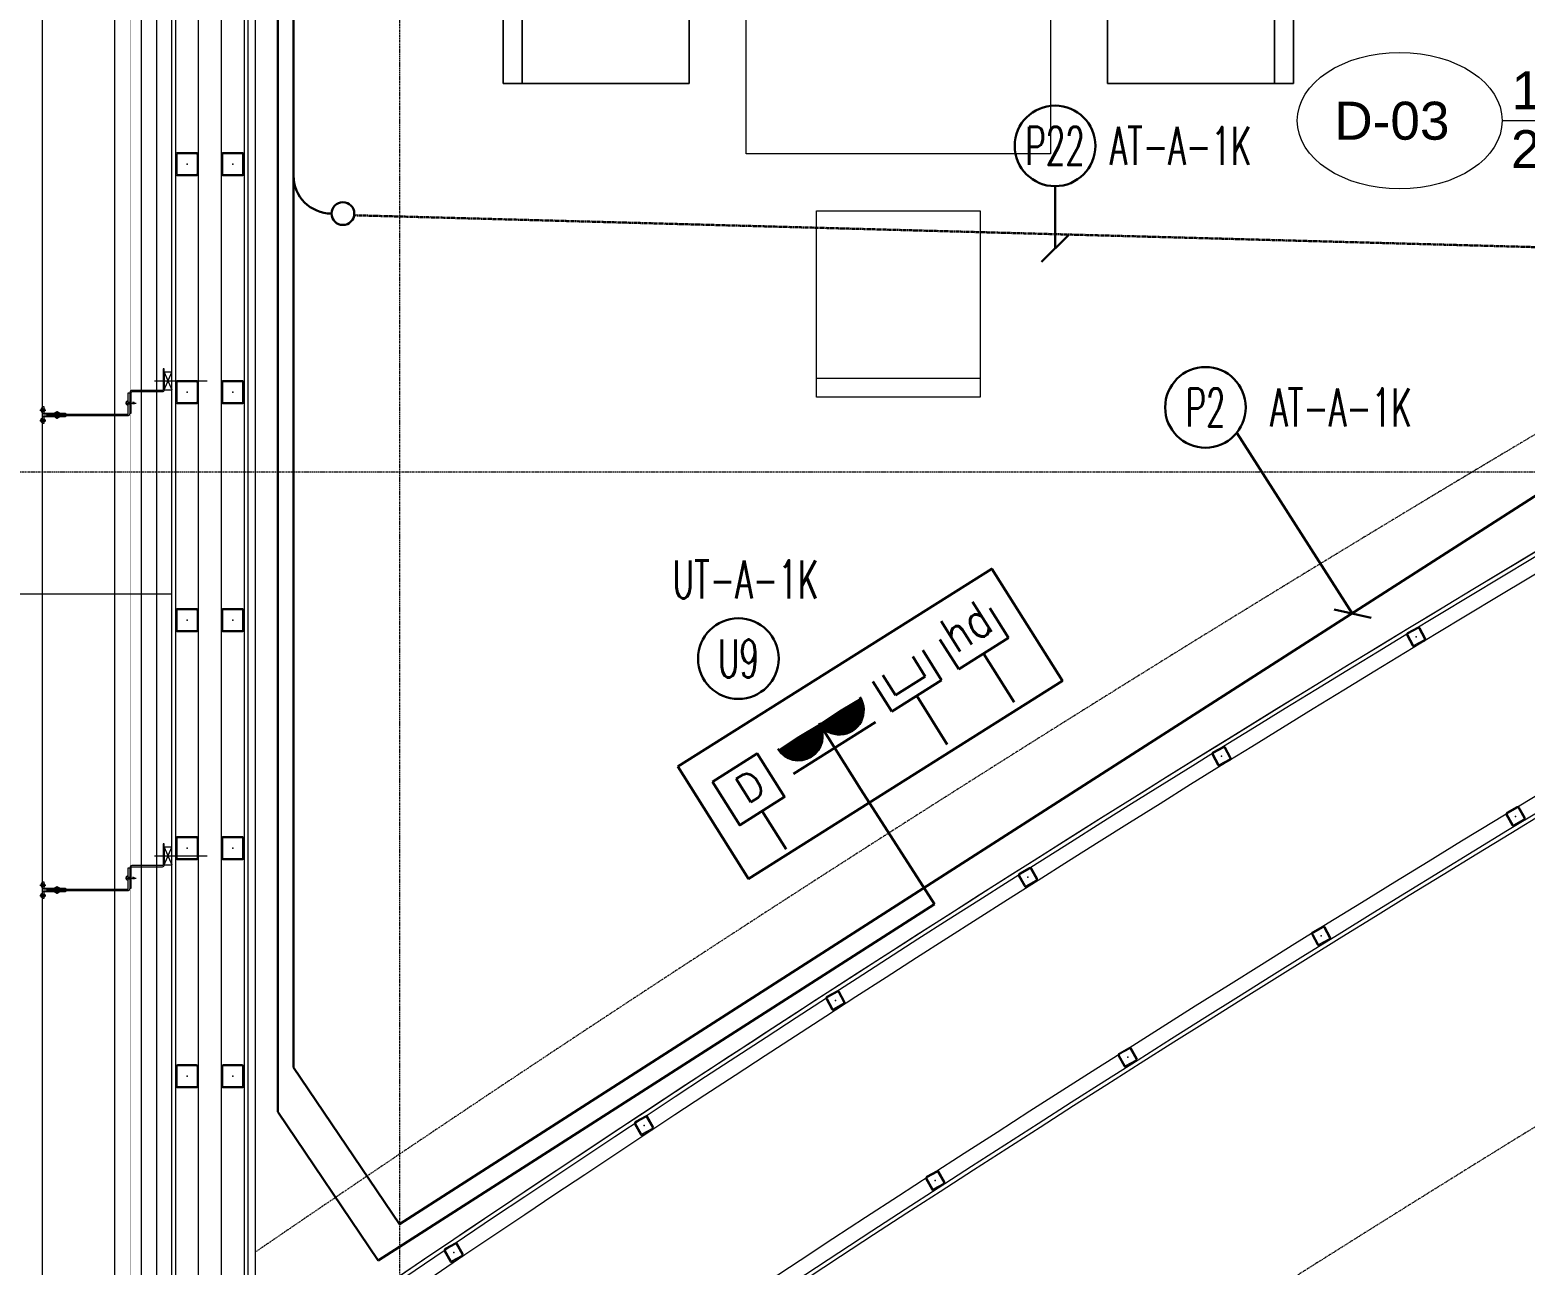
# Model space of a CAD drawing. Extents: x -1439 to 23780, y -1362 to 4476.
# Drawn here: x 7070.1 to 7463.5, y 976.3 to 1301.3 of the extents above; entities that cross this region are included whole.
import ezdxf
from ezdxf.enums import TextEntityAlignment as Align

# ---------------------------------------------------------------- set-up
doc = ezdxf.new("R2010")
doc.units = 0
doc.header["$MEASUREMENT"] = 0
for name, pattern in [('Audi$0$DASHDOT2', [0.5, 0.25, -0.125, 0, -0.125]), ('Audi$0$DOT2', [0.125, 0, -0.125]), ('Audi$0$HIDDEN', [0.375, 0.25, -0.125]), ('DASHED2', [0.375, 0.25, -0.125])]:
    doc.linetypes.add(name, pattern=pattern)
doc.layers.get('0').update_dxf_attribs({"color": 9, "lineweight": 9})
for name, color, linetype, lineweight in [('Audi$0$05', 8, 'Continuous', 9), ('Audi$0$06C', 8, 'Continuous', 9), ('Audi$0$06D', 8, 'Continuous', 9), ('Audi$0$10', 8, 'Continuous', 9), ('Audi$0$11', 8, 'Continuous', 9), ('Audi$0$20', 8, 'Audi$0$DOT2', 9), ('Audi$0$22', 8, 'Continuous', 9), ('Audi$0$24', 8, 'Audi$0$DASHDOT2', 9), ('Audi$0$33', 8, 'Audi$0$BATTING', 9), ('Audi$0$35', 8, 'Continuous', 9), ('E-1x8 W ACİL ÇIKIŞ ARMATÜRÜ (TİP1)', 7, 'Continuous', 30), ('E-DATA PRİZİ (RJ45)', 7, 'Continuous', 30), ('E-KABLO', 7, 'Continuous', 30), ('E-LINYE', 7, 'Continuous', 30), ('E-TV PRİZİ', 7, 'Continuous', 30), ('E-YAZI', 7, 'Continuous', 30), ('E-ÇİFTLİ UPS PRİZ', 7, 'Continuous', 30)]:
    doc.layers.add(name, color=color, linetype=linetype, lineweight=lineweight)
doc.styles.add('Audi$0$Arial', font='arial.ttf', dxfattribs={"height": 2.5})
doc.styles.add('E-YAZI', font='txttw.shx')
doc.linetypes.add('Audi$0$BATTING', pattern='A,0.0001,-0.1,[134,ltypeshp.shx,S=0.1,R=0,X=-0.1,Y=0],-0.2,[134,ltypeshp.shx,S=0.1,R=180,X=0.1,Y=0],-0.1', length=0.4001)

# ---------------------------------------------------------------- blocks, each defined once
blk = doc.blocks.new('Audi$0$p-table_4')
for points in [[(-21.5, 55), (21.5, 55), (21.5, 104), (-21.5, 104)], [(-40, 40), (40, 40), (40, -40), (-40, -40)], [(-104, 21.5), (-55, 21.5), (-55, -21.5), (-104, -21.5)], [(-104, -21.5), (-55, -21.5), (-55, 21.5), (-104, 21.5)], [(104, 21.5), (55, 21.5), (55, -21.5), (104, -21.5)], [(104, -21.5), (55, -21.5), (55, 21.5), (104, 21.5)], [(-21.5, -55), (21.5, -55), (21.5, -104), (-21.5, -104)]]:
    blk.add_lwpolyline(points, close=True)
for points in [[(-21.5, 99), (21.5, 99)], [(-99, -21.5), (-99, 21.5)], [(-99, 21.5), (-99, -21.5)], [(99, -21.5), (99, 21.5)], [(99, 21.5), (99, -21.5)], [(-21.5, -99), (21.5, -99)]]:
    blk.add_lwpolyline(points)
blk = doc.blocks.new('Audi$0$0_wallno')
blk.add_lwpolyline([(-7.84, 1.5), (7.942, 1.5), (7.942, -1.5), (-7.84, -1.5)], close=True)
blk.add_lwpolyline([(7.942, 0), (16.132, 0)])
at = {"style": 'Audi$0$Arial'}
blk.add_attdef('GENISLIK', text='', height=2, dxfattribs=at).set_placement((8.442, 0), align=Align.BOTTOM_LEFT)
blk.add_attdef('DUVARNO', text='', height=2, dxfattribs=at).set_placement((0, 0), align=Align.MIDDLE_CENTER)
blk.add_attdef('YUKSEKLIK', text='', height=2, dxfattribs=at).set_placement((8.442, -0.5), align=Align.TOP_LEFT)
blk = doc.blocks.new('Audi$0$0_doorno')
blk.add_lwpolyline([(4.5, 0), (12.5, 0)])
blk.add_ellipse((-0.891, 0), major_axis=(-5.391, 0), ratio=0.666667)
at = {"style": 'Audi$0$Arial'}
blk.add_attdef('YUKSEKLIK', text='', height=2, dxfattribs=at).set_placement((5, 12.3), align=Align.TOP_LEFT)
blk.add_attdef('KAPINO', text='', height=2, dxfattribs=at).set_placement((0, 0), align=Align.MIDDLE)
blk.add_attdef('GENISLIK', text='', height=2, dxfattribs=at).set_placement((5, -3.789), align=Align.BOTTOM_LEFT)
blk = doc.blocks.new('Audi$0$p- alum kaplama profil')
at = {"lineweight": 13}
blk.add_lwpolyline([(7.12, 12.59), (7.12, 26.49)], dxfattribs=at)
at = {"lineweight": 5}
blk.add_lwpolyline([(9.44, 15.16), (4.79, 15.16), (4.79, 17.16), (9.44, 17.16)], close=True, dxfattribs=at)
for points in [[(4.79, 15.16), (9.44, 17.16)], [(9.44, 15.16), (4.79, 17.16)]]:
    blk.add_lwpolyline(points, dxfattribs=at)
at = {"lineweight": 18}
blk.add_lwpolyline([(4.09, 6.16), (-1.41, 6.16), (-1.41, 6.46), (4.09, 6.46, 0.414214), (4.29, 6.66), (4.29, 14.66, -0.414214), (4.79, 15.16), (10.29, 15.16), (10.29, 14.86), (4.79, 14.86, 0.414214), (4.59, 14.66), (4.59, 6.66, -0.414214)], format="xyb", close=True, dxfattribs=at)
blk.add_lwpolyline([(-2.06, 5.56), (-2.06, -2.34), (-2.06, -15.69), (-1.66, -15.69), (-1.66, -2.34), (-1.66, 5.56), (-1.66, 5.56), (-1.66, 5.57), (-1.66, 5.57), (-1.66, 5.58), (-1.66, 5.58), (-1.65, 5.59), (-1.65, 5.59), (-1.65, 5.59), (-1.65, 5.6), (-1.65, 5.6), (-1.64, 5.61), (-1.64, 5.61), (-1.64, 5.62), (-1.64, 5.62), (-1.63, 5.62), (-1.63, 5.63), (-1.63, 5.63), (-1.62, 5.63), (-1.62, 5.64), (-1.61, 5.64), (-1.61, 5.64), (-1.61, 5.64), (-1.6, 5.65), (-1.6, 5.65), (-1.59, 5.65), (-1.59, 5.65), (-1.58, 5.65), (-1.58, 5.65), (-1.57, 5.66), (-1.57, 5.66), (-1.56, 5.66), (-1.56, 5.66), (3.94, 5.66), (3.94, 6.06), (-1.56, 6.06), (-1.58, 6.06), (-1.61, 6.05), (-1.63, 6.05), (-1.66, 6.05), (-1.68, 6.04), (-1.7, 6.03), (-1.73, 6.03), (-1.75, 6.02), (-1.77, 6.01), (-1.79, 6), (-1.82, 5.99), (-1.84, 5.97), (-1.86, 5.96), (-1.88, 5.94), (-1.89, 5.93), (-1.91, 5.91), (-1.93, 5.89), (-1.95, 5.87), (-1.96, 5.85), (-1.97, 5.83), (-1.99, 5.81), (-2, 5.79), (-2.01, 5.77), (-2.02, 5.75), (-2.03, 5.72), (-2.04, 5.7), (-2.04, 5.68), (-2.05, 5.65), (-2.05, 5.63), (-2.06, 5.61), (-2.06, 5.58)], close=True)
blk.add_lwpolyline([(-1.66, -2.34), (-2.06, -2.34)])
for points in [[(-2.36, -10.84), (-2.36, -16.39), (-2.36, -16.39, -0.414214), (-2.51, -16.54), (-2.51, -16.54), (-4.06, -16.54), (-4.06, -16.84), (-2.51, -16.84), (-2.51, -16.84, 0.414214), (-2.06, -16.39), (-2.06, -10.84)], [(-1.36, -10.84), (-1.66, -10.84), (-1.66, -16.39, 0.414214), (-1.21, -16.84), (-1.21, -16.84), (0.34, -16.84), (0.34, -16.54), (-1.21, -16.54), (-1.21, -16.54, -0.414214), (-1.36, -16.39), (-1.36, -16.39)]]:
    blk.add_lwpolyline(points, format="xyb", close=True)
for points in [[(0.67, 5.66, -10), (1.91, 5.66, -10)], [(0.67, 5.66, -10), (0.67, 5.64, -10), (0.67, 5.62, -10), (0.67, 5.6, -10), (0.68, 5.58, -10), (0.68, 5.56, -10), (0.69, 5.54, -10), (0.69, 5.52, -10), (0.7, 5.5, -10), (0.7, 5.48, -10), (0.71, 5.46, -10), (0.72, 5.45, -10), (0.73, 5.43, -10), (0.74, 5.41, -10), (0.75, 5.4, -10), (0.76, 5.38, -10), (0.77, 5.36, -10), (0.79, 5.35, -10), (0.8, 5.33, -10), (0.81, 5.32, -10), (0.83, 5.31, -10), (0.84, 5.29, -10), (0.86, 5.28, -10), (0.87, 5.27, -10), (0.89, 5.26, -10), (0.91, 5.25, -10), (0.92, 5.24, -10), (0.94, 5.23, -10), (0.96, 5.22, -10), (0.98, 5.21, -10), (1, 5.21, -10), (1.02, 5.2, -10), (1.03, 5.2, -10)], [(0.96, 5.66, -10), (0.97, 5.66, -10), (0.97, 5.66, -10), (0.97, 5.66, -10), (0.98, 5.66, -10), (0.98, 5.66, -10), (0.99, 5.66, -10), (0.99, 5.66, -10), (1, 5.66, -10), (1, 5.67, -10), (1, 5.67, -10), (1.01, 5.67, -10), (1.01, 5.67, -10), (1.01, 5.67, -10), (1.02, 5.68, -10), (1.02, 5.68, -10), (1.02, 5.68, -10), (1.03, 5.69, -10), (1.03, 5.69, -10), (1.03, 5.69, -10), (1.04, 5.7, -10), (1.04, 5.7, -10), (1.04, 5.7, -10), (1.04, 5.71, -10), (1.04, 5.71, -10), (1.05, 5.72, -10), (1.05, 5.72, -10), (1.05, 5.72, -10), (1.05, 5.73, -10), (1.05, 5.73, -10), (1.05, 5.74, -10), (1.05, 5.74, -10), (1.05, 5.75, -10)], [(1.61, 6.87, -10), (0.98, 6.96, -10)], [(1.33, 5.85, -10), (0.98, 5.88, -10)], [(1.56, 7.05, -10), (1.02, 7.13, -10)], [(1.03, 5.2, -10), (1.04, 5.2, -10), (1.05, 5.19, -10), (1.05, 5.19, -10), (1.06, 5.19, -10), (1.06, 5.19, -10), (1.07, 5.19, -10), (1.07, 5.19, -10), (1.08, 5.19, -10), (1.08, 5.19, -10), (1.09, 5.19, -10), (1.09, 5.18, -10), (1.1, 5.18, -10), (1.1, 5.18, -10), (1.11, 5.18, -10), (1.11, 5.18, -10), (1.12, 5.18, -10), (1.12, 5.18, -10), (1.13, 5.18, -10), (1.13, 5.18, -10), (1.14, 5.18, -10), (1.15, 5.18, -10), (1.15, 5.18, -10), (1.16, 5.17, -10), (1.16, 5.17, -10), (1.17, 5.17, -10), (1.17, 5.17, -10), (1.18, 5.17, -10), (1.18, 5.17, -10), (1.19, 5.17, -10), (1.19, 5.17, -10), (1.2, 5.17, -10), (1.2, 5.17, -10)], [(1.05, 6.91, -10), (1.29, 7.56, -10)], [(1.05, 5.83, -10), (1.05, 6.01, -10)], [(1.05, 5.75, -10), (1.05, 5.83, -10)], [(1.2, 5.17, -10), (1.2, 5.2, -10)], [(1.38, 5.2, -10), (1.2, 5.2, -10)], [(1.29, 4.93, -10), (1.29, 7.8, -10)], [(1.53, 6.82, -10), (1.29, 7.56, -10)], [(1.29, 6.16, -10), (1.29, 6.26, -10)], [(1.38, 5.17, -10), (1.38, 5.2, -10)], [(1.38, 5.17, -10), (1.38, 5.17, -10), (1.39, 5.17, -10), (1.39, 5.17, -10), (1.4, 5.17, -10), (1.41, 5.17, -10), (1.41, 5.17, -10), (1.42, 5.17, -10), (1.42, 5.17, -10), (1.43, 5.17, -10), (1.43, 5.18, -10), (1.44, 5.18, -10), (1.44, 5.18, -10), (1.45, 5.18, -10), (1.45, 5.18, -10), (1.46, 5.18, -10), (1.46, 5.18, -10), (1.47, 5.18, -10), (1.47, 5.18, -10), (1.48, 5.18, -10), (1.48, 5.18, -10), (1.49, 5.18, -10), (1.5, 5.19, -10), (1.5, 5.19, -10), (1.51, 5.19, -10), (1.51, 5.19, -10), (1.52, 5.19, -10), (1.52, 5.19, -10), (1.53, 5.19, -10), (1.53, 5.19, -10), (1.54, 5.19, -10), (1.54, 5.2, -10), (1.55, 5.2, -10)], [(1.53, 5.75, -10), (1.53, 5.92, -10)], [(1.53, 5.75, -10), (1.53, 5.74, -10), (1.53, 5.74, -10), (1.53, 5.73, -10), (1.53, 5.73, -10), (1.53, 5.72, -10), (1.54, 5.72, -10), (1.54, 5.72, -10), (1.54, 5.71, -10), (1.54, 5.71, -10), (1.54, 5.7, -10), (1.54, 5.7, -10), (1.55, 5.7, -10), (1.55, 5.69, -10), (1.55, 5.69, -10), (1.55, 5.69, -10), (1.56, 5.68, -10), (1.56, 5.68, -10), (1.56, 5.68, -10), (1.57, 5.67, -10), (1.57, 5.67, -10), (1.58, 5.67, -10), (1.58, 5.67, -10), (1.58, 5.67, -10), (1.59, 5.66, -10), (1.59, 5.66, -10), (1.6, 5.66, -10), (1.6, 5.66, -10), (1.6, 5.66, -10), (1.61, 5.66, -10), (1.61, 5.66, -10), (1.62, 5.66, -10), (1.62, 5.66, -10)], [(1.55, 5.2, -10), (1.57, 5.2, -10), (1.59, 5.21, -10), (1.6, 5.21, -10), (1.62, 5.22, -10), (1.64, 5.23, -10), (1.66, 5.24, -10), (1.68, 5.25, -10), (1.69, 5.26, -10), (1.71, 5.27, -10), (1.73, 5.28, -10), (1.74, 5.29, -10), (1.76, 5.31, -10), (1.77, 5.32, -10), (1.78, 5.33, -10), (1.8, 5.35, -10), (1.81, 5.36, -10), (1.82, 5.38, -10), (1.83, 5.4, -10), (1.84, 5.41, -10), (1.85, 5.43, -10), (1.86, 5.45, -10), (1.87, 5.46, -10), (1.88, 5.48, -10), (1.89, 5.5, -10), (1.89, 5.52, -10), (1.9, 5.54, -10), (1.9, 5.56, -10), (1.9, 5.58, -10), (1.91, 5.6, -10), (1.91, 5.62, -10), (1.91, 5.64, -10), (1.91, 5.66, -10)], [(-2.86, -13.04, 0), (-0.86, -13.04, 0)], [(-2.36, -12.52, 0), (-2.4, -12.53, 0), (-2.43, -12.56, 0), (-2.47, -12.58, 0), (-2.5, -12.6, 0), (-2.53, -12.63, 0), (-2.56, -12.66, 0), (-2.59, -12.69, 0), (-2.61, -12.73, 0), (-2.63, -12.76, 0), (-2.65, -12.8, 0), (-2.67, -12.84, 0), (-2.68, -12.88, 0), (-2.69, -12.92, 0), (-2.7, -12.96, 0), (-2.71, -13, 0), (-2.71, -13.04, 0), (-2.71, -13.08, 0), (-2.7, -13.13, 0), (-2.69, -13.17, 0), (-2.68, -13.21, 0), (-2.67, -13.25, 0), (-2.65, -13.28, 0), (-2.63, -13.32, 0), (-2.61, -13.36, 0), (-2.59, -13.39, 0), (-2.56, -13.42, 0), (-2.53, -13.45, 0), (-2.5, -13.48, 0), (-2.47, -13.51, 0), (-2.43, -13.53, 0), (-2.4, -13.55, 0), (-2.36, -13.57, 0)], [(-2.36, -13.04, 0), (-2.36, -12.52, 0)], [(-2.36, -13.04, 0), (-2.36, -12.73, 0)], [(-2.36, -12.73, 0), (-2.36, -13.04, 0)], [(-1.36, -12.73, 0), (-2.36, -12.73, 0)], [(-2.36, -13.04, 0), (-2.36, -13.36, 0)], [(-2.36, -13.04, 0), (-2.36, -13.57, 0)], [(-2.36, -13.36, 0), (-2.36, -13.04, 0)], [(-1.36, -13.36, 0), (-2.36, -13.36, 0)], [(-1.36, -13.04, 0), (-1.36, -12.37, 0)], [(-1.36, -13.72, 0), (-1.32, -13.68, 0), (-1.29, -13.65, 0), (-1.26, -13.61, 0), (-1.23, -13.58, 0), (-1.2, -13.54, 0), (-1.18, -13.5, 0), (-1.16, -13.45, 0), (-1.14, -13.41, 0), (-1.12, -13.37, 0), (-1.1, -13.32, 0), (-1.09, -13.28, 0), (-1.08, -13.23, 0), (-1.07, -13.18, 0), (-1.06, -13.14, 0), (-1.06, -13.09, 0), (-1.06, -13.04, 0), (-1.06, -12.99, 0), (-1.06, -12.95, 0), (-1.07, -12.9, 0), (-1.08, -12.85, 0), (-1.09, -12.81, 0), (-1.1, -12.76, 0), (-1.12, -12.72, 0), (-1.14, -12.67, 0), (-1.16, -12.63, 0), (-1.18, -12.59, 0), (-1.2, -12.55, 0), (-1.23, -12.51, 0), (-1.26, -12.47, 0), (-1.29, -12.43, 0), (-1.32, -12.4, 0), (-1.36, -12.37, 0)], [(-1.36, -13.04, 0), (-1.36, -13.72, 0)], [(-3.84, -17.04, 0), (-3.81, -17.07, 0), (-3.78, -17.1, 0), (-3.75, -17.12, 0), (-3.72, -17.15, 0), (-3.69, -17.17, 0), (-3.66, -17.19, 0), (-3.62, -17.21, 0), (-3.59, -17.23, 0), (-3.55, -17.24, 0), (-3.52, -17.26, 0), (-3.48, -17.27, 0), (-3.44, -17.28, 0), (-3.4, -17.28, 0), (-3.36, -17.29, 0), (-3.32, -17.29, 0), (-3.29, -17.29, 0), (-3.25, -17.29, 0), (-3.21, -17.29, 0), (-3.17, -17.28, 0), (-3.13, -17.28, 0), (-3.09, -17.27, 0), (-3.06, -17.26, 0), (-3.02, -17.24, 0), (-2.98, -17.23, 0), (-2.95, -17.21, 0), (-2.91, -17.19, 0), (-2.88, -17.17, 0), (-2.85, -17.15, 0), (-2.82, -17.12, 0), (-2.79, -17.1, 0), (-2.76, -17.07, 0), (-2.73, -17.04, 0)], [(-3.29, -17.04, 0), (-3.84, -17.04, 0)], [(-2.85, -16.54, 0), (-2.86, -16.51, 0), (-2.87, -16.47, 0), (-2.89, -16.44, 0), (-2.91, -16.41, 0), (-2.93, -16.38, 0), (-2.96, -16.35, 0), (-2.98, -16.33, 0), (-3.01, -16.31, 0), (-3.04, -16.29, 0), (-3.07, -16.27, 0), (-3.11, -16.25, 0), (-3.14, -16.24, 0), (-3.18, -16.23, 0), (-3.21, -16.22, 0), (-3.25, -16.22, 0), (-3.29, -16.22, 0), (-3.32, -16.22, 0), (-3.36, -16.22, 0), (-3.39, -16.23, 0), (-3.43, -16.24, 0), (-3.46, -16.25, 0), (-3.5, -16.27, 0), (-3.53, -16.29, 0), (-3.56, -16.31, 0), (-3.59, -16.33, 0), (-3.61, -16.35, 0), (-3.64, -16.38, 0), (-3.66, -16.41, 0), (-3.68, -16.44, 0), (-3.7, -16.47, 0), (-3.71, -16.51, 0), (-3.73, -16.54, 0)], [(-3.29, -16.54, 0), (-3.73, -16.54, 0)], [(-3.29, -16.54, 0), (-3.55, -16.54, 0)], [(-3.55, -16.54, 0), (-3.29, -16.54, 0)], [(-3.55, -17.04, 0), (-3.55, -16.54, 0)], [(-3.29, -17.54, 0), (-3.29, -16.04, 0)], [(-3.29, -16.54, 0), (-2.85, -16.54, 0)], [(-3.29, -16.54, 0), (-3.03, -16.54, 0)], [(-3.03, -16.54, 0), (-3.29, -16.54, 0)], [(-3.29, -17.04, 0), (-2.73, -17.04, 0)], [(-3.03, -17.04, 0), (-3.03, -16.54, 0)], [(-0.56, -17.04, 0), (-1.11, -17.04, 0)], [(0, -17.04, 0), (-0.03, -17.07, 0), (-0.06, -17.1, 0), (-0.09, -17.12, 0), (-0.12, -17.15, 0), (-0.15, -17.17, 0), (-0.18, -17.19, 0), (-0.22, -17.21, 0), (-0.25, -17.23, 0), (-0.29, -17.24, 0), (-0.33, -17.26, 0), (-0.36, -17.27, 0), (-0.4, -17.28, 0), (-0.44, -17.28, 0), (-0.48, -17.29, 0), (-0.52, -17.29, 0), (-0.56, -17.29, 0), (-0.59, -17.29, 0), (-0.63, -17.29, 0), (-0.67, -17.28, 0), (-0.71, -17.28, 0), (-0.75, -17.27, 0), (-0.79, -17.26, 0), (-0.82, -17.24, 0), (-0.86, -17.23, 0), (-0.89, -17.21, 0), (-0.93, -17.19, 0), (-0.96, -17.17, 0), (-0.99, -17.15, 0), (-1.02, -17.12, 0), (-1.05, -17.1, 0), (-1.08, -17.07, 0), (-1.11, -17.04, 0)], [(-1, -16.54, 0), (-0.98, -16.51, 0), (-0.97, -16.47, 0), (-0.95, -16.44, 0), (-0.93, -16.41, 0), (-0.91, -16.38, 0), (-0.88, -16.35, 0), (-0.86, -16.33, 0), (-0.83, -16.31, 0), (-0.8, -16.29, 0), (-0.77, -16.27, 0), (-0.73, -16.25, 0), (-0.7, -16.24, 0), (-0.66, -16.23, 0), (-0.63, -16.22, 0), (-0.59, -16.22, 0), (-0.56, -16.22, 0), (-0.52, -16.22, 0), (-0.48, -16.22, 0), (-0.45, -16.23, 0), (-0.41, -16.24, 0), (-0.38, -16.25, 0), (-0.34, -16.27, 0), (-0.31, -16.29, 0), (-0.28, -16.31, 0), (-0.25, -16.33, 0), (-0.23, -16.35, 0), (-0.2, -16.38, 0), (-0.18, -16.41, 0), (-0.16, -16.44, 0), (-0.14, -16.47, 0), (-0.13, -16.51, 0), (-0.12, -16.54, 0)], [(-0.56, -16.54, 0), (-1, -16.54, 0)], [(-0.56, -16.54, 0), (-0.82, -16.54, 0)], [(-0.82, -16.54, 0), (-0.56, -16.54, 0)], [(-0.82, -17.04, 0), (-0.82, -16.54, 0)], [(-0.56, -17.54, 0), (-0.56, -16.04, 0)], [(-0.56, -16.54, 0), (-0.3, -16.54, 0)], [(-0.56, -16.54, 0), (-0.12, -16.54, 0)], [(-0.3, -16.54, 0), (-0.56, -16.54, 0)], [(-0.56, -17.04, 0), (0, -17.04, 0)], [(-0.3, -17.04, 0), (-0.3, -16.54, 0)]]:
    blk.add_polyline3d(points)
blk = doc.blocks.new('Audi$0$Prf-40x40')
for points in [[(1.5, -2), (-1.5, -2, -0.414214), (-2, -1.5), (-2, 1.5, -0.414214), (-1.5, 2), (1.5, 2, -0.414214), (2, 1.5), (2, -1.5, -0.414214)], [(1.5, -1.7), (-1.5, -1.7, -0.414214), (-1.7, -1.5), (-1.7, 1.5, -0.414214), (-1.5, 1.7), (1.5, 1.7, -0.414214), (1.7, 1.5), (1.7, -1.5, -0.414214)]]:
    blk.add_lwpolyline(points, format="xyb", close=True)
at = {"color": 252}
blk.add_point((0, 0), dxfattribs=at)
blk = doc.blocks.new('Audi$0$prf-60x60')
for points in [[(-2.5, -6), (2.5, -6, 0.414214), (3, -5.5), (3, -0.5, 0.414214), (2.5, 0), (-2.5, 0, 0.414214), (-3, -0.5), (-3, -5.5, 0.414214)], [(-2.5, -5.7), (2.5, -5.7, 0.414214), (2.7, -5.5), (2.7, -0.5, 0.414214), (2.5, -0.3), (-2.5, -0.3, 0.414214), (-2.7, -0.5), (-2.7, -5.5, 0.414214)]]:
    blk.add_lwpolyline(points, format="xyb", close=True)
at = {"color": 252}
blk.add_point((0, -3), dxfattribs=at)
blk = doc.blocks.new('100_ÇİFTLİ UPS PRİZ')
at = {"layer": 'E-ÇİFTLİ UPS PRİZ', "color": 4}
for p, q in [((0, 3.862), (0, 0)), ((-2.4, 2.425), (2.4, 2.425))]:
    blk.add_line(p, q, dxfattribs=at)
at = {"layer": 'E-ÇİFTLİ UPS PRİZ', "color": 4, "const_width": 1.2}
for points in [[(-1.8, 3.855, 0.97398), (-0.6, 3.855, 0.97398)], [(0.6, 3.855, 0.97398), (1.8, 3.855, 0.97398)]]:
    blk.add_lwpolyline(points, format="xyb", dxfattribs=at)
at = {"layer": 'E-ÇİFTLİ UPS PRİZ', "color": 4}
for centre, start, end in [((-1.2, 3.87), 179.60828, 359.60828), ((1.2, 3.87), 180.39172, 0.39172)]:
    blk.add_arc(centre, 1.2, start, end, dxfattribs=at)
blk = doc.blocks.new('100_TV PRİZİ')
at = {"layer": 'E-TV PRİZİ', "color": 4}
for p, q in [((-1.229, 3.875), (-1.229, 2.4)), ((-0.737, 3.875), (-0.737, 2.892)), ((0.737, 3.875), (0.737, 2.892)), ((1.229, 3.875), (1.229, 2.4)), ((-0.737, 2.892), (0.737, 2.892)), ((-1.229, 2.4), (1.229, 2.4)), ((0, 2.4), (0, 0))]:
    blk.add_line(p, q, dxfattribs=at)
blk = doc.blocks.new('*U326')
at = {"layer": 'E-DATA PRİZİ (RJ45)', "color": 4}
blk.add_line((0, 0), (0, 2.099), dxfattribs=at)
blk.add_lwpolyline([(-1.229, 4.478), (1.229, 4.478), (1.229, 2.099), (-1.229, 2.099)], close=True, dxfattribs=at)
at = {"layer": 'E-DATA PRİZİ (RJ45)', "color": 3, "style": 'E-YAZI'}
blk.add_text('D', height=1.28, dxfattribs=at).set_placement((-0.44, 2.73))
blk = doc.blocks.new('E-ROTA-GRPRZ1')
at = {"layer": 'E-1x8 W ACİL ÇIKIŞ ARMATÜRÜ (TİP1)', "color": 1}
blk.add_lwpolyline([(-48.8, 34.88), (48.8, 34.88), (48.8, 0), (-48.8, 0)], close=True, dxfattribs=at)
at = {"layer": 'E-TV PRİZİ', "color": 4}
for p, q in [((27.37, 26.42), (27.37, 17.13)), ((42.85, 26.42), (42.85, 17.13)), ((27.37, 17.13), (42.85, 17.13)), ((35.11, 17.13), (35.11, 2.01))]:
    blk.add_line(p, q, dxfattribs=at)
at = {"layer": 'E-DATA PRİZİ (RJ45)', "xscale": 5.67, "yscale": 5.67, "zscale": 5.67}
blk.add_blockref('*U326', (-36.28, 1.24), dxfattribs=at)
at = {"layer": 'E-TV PRİZİ', "xscale": 6.3, "yscale": 6.3, "zscale": 6.3}
blk.add_blockref('100_TV PRİZİ', (14.29, 2.01), dxfattribs=at)
at = {"layer": 'E-ÇİFTLİ UPS PRİZ', "xscale": 5.322239999999999, "yscale": 5.322239999999999, "zscale": 5.322239999999999}
blk.add_blockref('100_ÇİFTLİ UPS PRİZ', (-11.31, 4.14), dxfattribs=at)
at = {"layer": 'E-YAZI', "color": 3, "style": 'E-YAZI', "width": 0.8}
blk.add_text('hd', height=9.408, dxfattribs=at).set_placement((28.92, 20.85))

msp = doc.modelspace()

# ---------------------------------------------------------------- linework, layer by layer
at = {"layer": 'Audi$0$06C'}
msp.add_lwpolyline([(7676.22, 1215.64), (7737.75, 1104.54, 0.030791), (7109.42, 704.15), (7109.42, 847.7)], format="xyb", dxfattribs=at)
at = {"layer": 'Audi$0$06D'}
for points in [[(7098.17, 861.98), (7092.5, 861.98), (7092.5, 1450)], [(7099.5, 869.98), (7099.5, 1450)]]:
    msp.add_lwpolyline(points, dxfattribs=at)
msp.add_lwpolyline([(7114.5, 1443), (7120.5, 1443), (7120.5, 895.86), (7114.5, 895.86)], close=True, dxfattribs=at)
msp.add_lwpolyline([(7110.87, 867.48, -0.026656), (7669.43, 1217.59), (7645.2, 1261.33, 0.024327), (7129.77, 941.6, 0.024327)], format="xyb", dxfattribs=at)
at = {"layer": 'Audi$0$10'}
msp.add_line((7073.5, 861.68), (7073.5, 2859), dxfattribs=at)
at = {"layer": 'Audi$0$10', "const_width": 0.1}
msp.add_lwpolyline([(7096.5, 861.98), (7096.5, 1456.63)], dxfattribs=at)
at = {"layer": 'Audi$0$11'}
for points in [[(7107.5, 1450), (7127.5, 1450), (7127.5, 888.86), (7107.5, 888.86)], [(7108.5, 1449), (7126.5, 1449), (7126.5, 889.86), (7108.5, 889.86)]]:
    msp.add_lwpolyline(points, close=True, dxfattribs=at)
msp.add_lwpolyline([(7129.5, 946.27, -0.02439), (7646.76, 1266.77), (7674.86, 1216.03, 0.026932), (7110.87, 862.59), (7110.87, 861.37, -0.027001), (7676.22, 1215.64), (7647.15, 1268.13, 0.024402), (7129.5, 947.48)], format="xyb", dxfattribs=at)
at = {"layer": 'Audi$0$20', "linetype": 'Audi$0$HIDDEN', "lineweight": 0}
msp.add_lwpolyline([(7129.5, 979.76, -0.152644), (10705.5, 2076.19, -0.10573)], format="xyb", dxfattribs=at)
at = {"layer": 'Audi$0$20', "linetype": 'Audi$0$HIDDEN'}
msp.add_lwpolyline([(7109.42, 775.36, -0.029077), (7709.78, 1155.04)], format="xyb", dxfattribs=at)
at = {"layer": 'Audi$0$24'}
for points in [[(7167.5, 195), (7167.5, 4035)], [(6827.5, 1185), (11027.5, 1185)]]:
    msp.add_lwpolyline(points, dxfattribs=at)
at = {"layer": 'Audi$0$33', "ltscale": 0.4}
msp.add_lwpolyline([(7103.47, 1450), (7103.5, 871.53), (7103.5, 871.53)], dxfattribs=at)
at = {"layer": 'Audi$0$35'}
msp.add_lwpolyline([(7497.5, 1835), (7497.5, 1182.71), (7497.58, 1182.57, 0.017498), (7129.5, 947.48), (7129.5, 1835)], format="xyb", close=True, dxfattribs=at)
at = {"layer": 'E-KABLO', "color": 4}
for p, q in [((7135.36, 1815.08), (7135.36, 1016.6)), ((7288.73, 1101.48), (7308.11, 1071.29)), ((7308.11, 1071.29), (7161.76, 977.56)), ((7161.76, 977.56), (7135.36, 1016.6))]:
    msp.add_line(p, q, dxfattribs=at)
at = {"layer": 'E-KABLO', "color": 6}
for p, q in [((7139.5, 1324.91), (7139.5, 1263)), ((7139.5, 1263), (7139.5, 1028.32)), ((7149.5, 1253), (7149.5, 1253)), ((7489.97, 1193.98), (7167.39, 987.1)), ((7167.39, 987.1), (7139.5, 1028.32))]:
    msp.add_line(p, q, dxfattribs=at)
at = {"layer": 'E-KABLO', "color": 6, "linetype": 'DASHED2'}
msp.add_line((7155.47, 1252.55), (8235.16, 1223.44), dxfattribs=at)
at = {"layer": 'E-KABLO', "color": 7, "linetype": 'Continuous'}
for centre in [(7339.86, 1270.82), (7379.44, 1201.99), (7256.55, 1135.91)]:
    msp.add_circle(centre, 10.61, dxfattribs=at)
at = {"layer": 'E-KABLO', "color": 6}
msp.add_circle((7152.5, 1253), 3, dxfattribs=at)
msp.add_arc((7149.5, 1263), 10, 180, 270, dxfattribs=at)
at = {"layer": 'E-LINYE', "color": 7, "linetype": 'Continuous'}
for p, q in [((7339.86, 1260.21), (7339.86, 1243.84)), ((7336.3, 1240.33), (7343.41, 1247.36)), ((7387.68, 1195.3), (7418.16, 1147.71)), ((7413.28, 1148.81), (7423.04, 1146.61))]:
    msp.add_line(p, q, dxfattribs=at)

# ---------------------------------------------------------------- block references
at = {"layer": 'Audi$0$05'}
msp.add_blockref('Audi$0$p-table_4', (7298.63, 1308.71), dxfattribs=at)
at = {"layer": 'Audi$0$10'}
for p in [(7111.5, 1269), (7123.5, 1269), (7111.5, 1209), (7123.5, 1209), (7111.5, 1149), (7123.5, 1149), (7111.5, 1089), (7123.5, 1089), (7111.5, 1029), (7123.5, 1029)]:
    msp.add_blockref('Audi$0$prf-60x60', p, dxfattribs=at)
at = {"layer": 'Audi$0$10', "xscale": -1}
for name, p, rotation in [('Audi$0$p- alum kaplama profil', (7090.34, 1201.86), 270), ('Audi$0$Prf-40x40', (7434.86, 1141.63), 28.99122559832658), ('Audi$0$Prf-40x40', (7383.66, 1110.24), 28.99122559832658), ('Audi$0$Prf-40x40', (7461.04, 1094.39), 28.99122559832658), ('Audi$0$p- alum kaplama profil', (7090.34, 1076.86), 270), ('Audi$0$Prf-40x40', (7332.73, 1078.35), 28.99122559832658), ('Audi$0$Prf-40x40', (7409.88, 1062.93), 28.99122559832658), ('Audi$0$Prf-40x40', (7282.09, 1045.95), 28.99122559832658), ('Audi$0$Prf-40x40', (7358.98, 1031.01), 28.99122559832658), ('Audi$0$Prf-40x40', (7231.73, 1013.05), 28.99122559832658), ('Audi$0$Prf-40x40', (7308.36, 998.58), 28.99122559832658), ('Audi$0$Prf-40x40', (7181.65, 979.63), 28.99122559832658)]:
    msp.add_blockref(name, p, dxfattribs=dict(at, rotation=rotation))
at = {"layer": 'Audi$0$22'}
ref = msp.add_blockref('Audi$0$0_doorno', (7435, 1277.45), dxfattribs=dict(at, xscale=5, yscale=5, zscale=5))
ref.add_attrib('KAPINO', 'D-03', dxfattribs={"layer": '0', "height": 10, "style": 'Audi$0$Arial'}).set_placement((7428.49, 1277.44), align=Align.MIDDLE)
ref.add_attrib('GENISLIK', '185', dxfattribs={"layer": '0', "height": 10, "style": 'Audi$0$Arial'}).set_placement((7460, 1277.45), align=Align.BOTTOM_LEFT)
ref.add_attrib('YUKSEKLIK', '270', dxfattribs={"layer": '0', "height": 10, "style": 'Audi$0$Arial'}).set_placement((7459.82, 1274.95), align=Align.TOP_LEFT)
ref = msp.add_blockref('Audi$0$0_wallno', (7026.88, 1152.91), dxfattribs=dict(at, xscale=5, yscale=5, zscale=5))
ref.add_attrib('DUVARNO', 'AUDI-GC02', dxfattribs={"layer": '0', "height": 10, "style": 'Audi$0$Arial'}).set_placement((7026.88, 1152.91), align=Align.MIDDLE_CENTER)
at = {"layer": 'E-YAZI', "rotation": 32.21898251715403}
msp.add_blockref('E-ROTA-GRPRZ1', (7300.5, 1104.01), dxfattribs=at)

# ---------------------------------------------------------------- texts
at = {"layer": 'E-KABLO', "color": 3, "linetype": 'Continuous', "style": 'E-YAZI', "width": 0.6}
for s, p in [('P22', (7339.86, 1270.82)), ('P2', (7379.44, 1201.99)), ('U9', (7256.55, 1135.91))]:
    msp.add_text(s, height=10, dxfattribs=at).set_placement(p, align=Align.MIDDLE_CENTER)
at = {"layer": 'E-YAZI', "color": 3, "style": 'E-YAZI', "width": 0.6}
for s, p in [('AT-A-1K', (7354.24, 1265.82)), ('AT-A-1K', (7396.44, 1196.99)), ('UT-A-1K', (7239.26, 1151.74, 0))]:
    msp.add_text(s, height=10, dxfattribs=at).set_placement(p)

doc.saveas('drawing.dxf')
